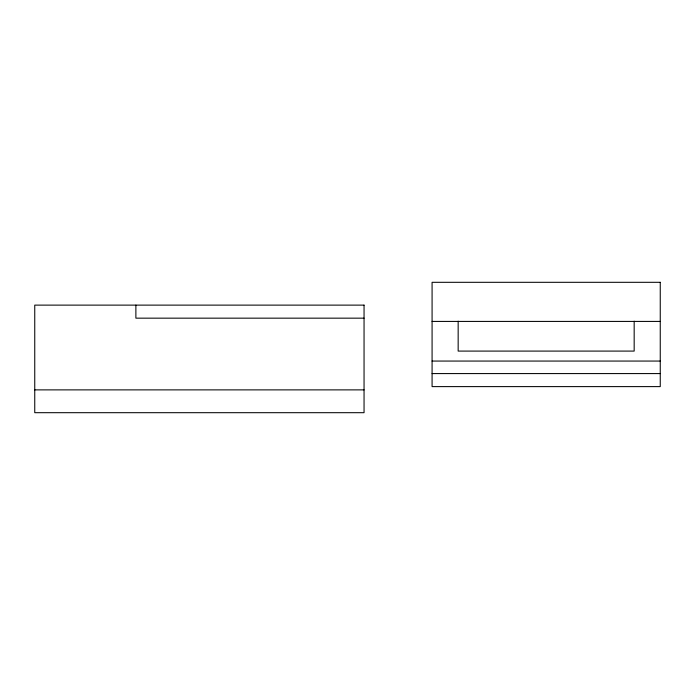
<?xml version="1.0" encoding="UTF-8"?>
<svg xmlns="http://www.w3.org/2000/svg" width="695" height="695" viewBox="0 0 695 695"><rect width="100%" height="100%" fill="white"/><g stroke="black" fill="none" stroke-linecap="round" stroke-linejoin="round"><path stroke-width="1.04" d="M364.05 318.162L135.881 318.162L135.881 305.122M432.082 321.42L660.25 321.42M432.082 361.061L660.25 361.061M432.082 373.58L660.25 373.58M34.75 389.878L364.05 389.878M634.17 321.194L634.17 351.088L458.161 351.088L458.161 321.194M660.25 282.309L432.082 282.309L432.082 386.611L660.25 386.611L660.25 282.309M364.05 305.122L34.75 305.122L34.75 412.691L364.05 412.691L364.05 305.122"/></g></svg>
